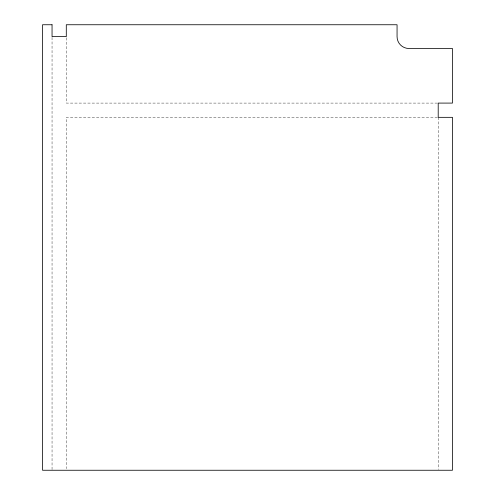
<?xml version="1.0" encoding="UTF-8"?>
<svg xmlns="http://www.w3.org/2000/svg" width="495" height="495" viewBox="0 0 495 495"><rect width="100%" height="100%" fill="white"/><g stroke="black" fill="none" stroke-linecap="round" stroke-linejoin="round"><path stroke-width="0.37" stroke-dasharray="2.48 1.86" d="M437.432 103.09L66.293 103.09L66.293 37.391M437.432 117.334L66.293 117.334L66.293 468.703M438.205 117.334L438.205 469.477M52.049 37.391L52.049 470.25"/><path stroke-width="0.74" d="M52.049 24.75L42.551 24.75L42.551 470.25L452.449 470.25L452.449 117.334L438.205 117.334L438.205 103.09L452.449 103.09L452.449 48.491L408.926 48.491A11.868 11.868 0 0 1 397.058 36.618L397.058 24.75L66.293 24.75L66.293 36.618L52.049 36.618L52.049 24.75"/></g></svg>
